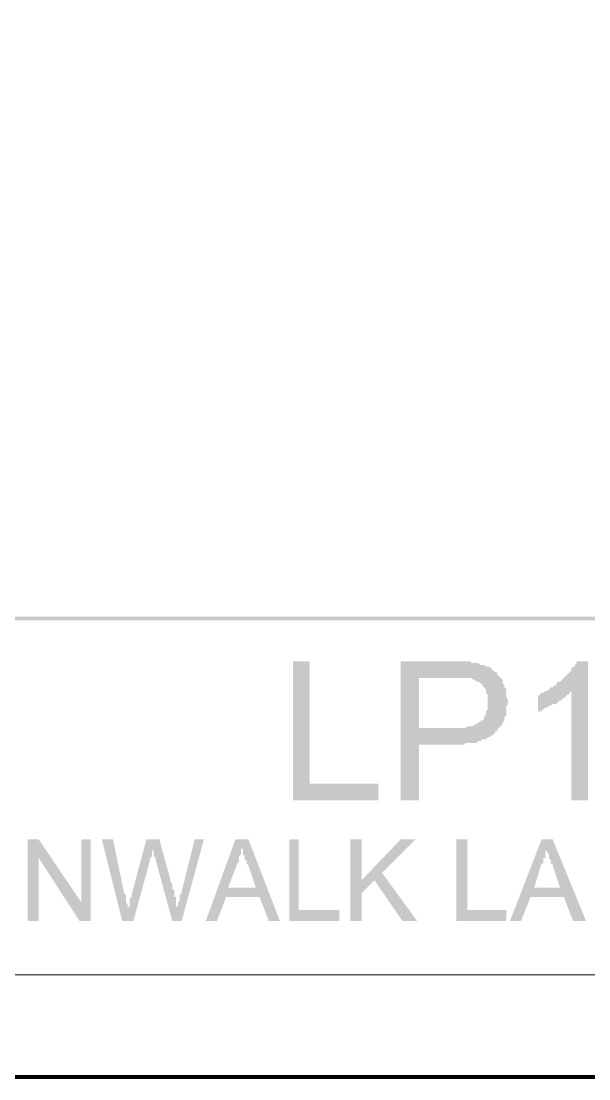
# Model space of a CAD drawing. Header units: millimetres. Extents: x 3.6 to 37.8, y 0.6 to 28.7.
# Drawn here: x 33.618 to 34.894, y 0.556 to 2.932 of the extents above; entities that cross this region are included whole.
import ezdxf

# ---------------------------------------------------------------- set-up
doc = ezdxf.new("R2010")
doc.units = ezdxf.units.MM
doc.layers.add('PDF_0', color=7, linetype='Continuous')

msp = doc.modelspace()

# ---------------------------------------------------------------- hatches: boundary and pattern name
at = {"layer": 'PDF_0', "true_color": 0x7f7f7f, "transparency": 33554559}
for points in [[(34.22875, 1.1815), (34.22875, 1.49425), (34.26628, 1.49425), (34.26628, 1.21903), (34.42057, 1.21903), (34.42057, 1.1815)], [(34.89178, 1.1815), (34.85425, 1.1815), (34.85425, 1.42753), (34.85008, 1.42336), (34.85008, 1.41919), (34.84591, 1.41919), (34.84174, 1.41502), (34.83757, 1.41085), (34.8334, 1.41085), (34.8334, 1.40668), (34.82923, 1.40668), (34.82506, 1.40251), (34.82089, 1.39834), (34.81672, 1.39834), (34.81255, 1.39834), (34.80838, 1.39417), (34.80421, 1.39417), (34.80004, 1.39), (34.79587, 1.39), (34.7917, 1.38583), (34.78753, 1.38583), (34.78753, 1.38166), (34.78336, 1.38166), (34.77919, 1.38166), (34.77919, 1.37749), (34.77919, 1.41502), (34.78336, 1.41919), (34.78336, 1.41919), (34.78753, 1.42336), (34.7917, 1.42336), (34.79587, 1.42753), (34.80004, 1.42753), (34.80421, 1.4317), (34.80838, 1.43587), (34.81255, 1.43587), (34.81672, 1.44004), (34.82089, 1.44004), (34.82089, 1.44421), (34.82506, 1.44838), (34.82923, 1.44838), (34.8334, 1.45255), (34.8334, 1.45255), (34.83757, 1.45672), (34.84174, 1.46089), (34.84591, 1.46506), (34.84591, 1.46506), (34.85008, 1.46923), (34.85425, 1.4734), (34.85425, 1.47757), (34.85842, 1.48174), (34.86259, 1.48174), (34.86259, 1.48591), (34.86676, 1.49008), (34.86676, 1.49425), (34.86676, 1.49425), (34.89178, 1.49425)], [(33.63244, 0.91045), (33.63244, 1.09393), (33.65746, 1.09393), (33.75337, 0.95215), (33.75337, 1.09393), (33.77422, 1.09393), (33.77422, 0.91045), (33.7492, 0.91045), (33.65746, 1.05223), (33.65746, 0.91045)], [(33.84511, 0.91045), (33.79924, 1.09393), (33.82426, 1.09393), (33.84928, 0.973), (33.84928, 0.973), (33.85345, 0.96883), (33.85345, 0.96466), (33.85345, 0.96466), (33.85345, 0.96049), (33.85345, 0.96049), (33.85345, 0.95632), (33.85345, 0.95632), (33.85345, 0.95215), (33.85762, 0.94798), (33.85762, 0.94798), (33.85762, 0.94381), (33.85762, 0.94381), (33.85762, 0.93964), (33.85762, 0.93547), (33.85762, 0.93964), (33.86179, 0.94381), (33.86179, 0.94798), (33.86179, 0.95215), (33.86179, 0.95632), (33.86179, 0.95632), (33.86179, 0.96049), (33.86596, 0.96466), (33.86596, 0.96466), (33.86596, 0.96466), (33.86596, 0.96883), (33.86596, 0.96883), (33.86596, 0.96883), (33.86596, 0.96883), (33.89932, 1.09393), (33.92851, 1.09393), (33.95353, 1.00219), (33.95353, 0.99802), (33.9577, 0.99385), (33.9577, 0.99385), (33.9577, 0.98968), (33.9577, 0.98968), (33.9577, 0.98551), (33.9577, 0.98134), (33.96187, 0.98134), (33.96187, 0.97717), (33.96187, 0.97717), (33.96187, 0.973), (33.96187, 0.96883), (33.96187, 0.96883), (33.96187, 0.96466), (33.96604, 0.96466), (33.96604, 0.96049), (33.96604, 0.95632), (33.96604, 0.95632), (33.96604, 0.95215), (33.96604, 0.95215), (33.96604, 0.94798), (33.96604, 0.94798), (33.96604, 0.94381), (33.97021, 0.94381), (33.97021, 0.93964), (33.97021, 0.93547), (33.97021, 0.93964), (33.97021, 0.93964), (33.97021, 0.94381), (33.97021, 0.94798), (33.97021, 0.94798), (33.97021, 0.95215), (33.97021, 0.95215), (33.97438, 0.95632), (33.97438, 0.95632), (33.97438, 0.96049), (33.97438, 0.96466), (33.97438, 0.96466), (33.97438, 0.96883), (33.97855, 0.973), (33.97855, 0.973), (33.97855, 0.97717), (34.00774, 1.09393), (34.02859, 1.09393), (33.97855, 0.91045), (33.9577, 0.91045), (33.92017, 1.04806), (33.92017, 1.05223), (33.916, 1.0564), (33.916, 1.06057), (33.916, 1.06057), (33.916, 1.06474), (33.916, 1.06474), (33.916, 1.06891), (33.916, 1.06891), (33.916, 1.06891), (33.91183, 1.06891), (33.91183, 1.06474), (33.91183, 1.06057), (33.91183, 1.06057), (33.91183, 1.0564), (33.91183, 1.0564), (33.90766, 1.05223), (33.90766, 1.05223), (33.90766, 1.04806), (33.87013, 0.91045)], [(34.22041, 0.91045), (34.22041, 1.09393), (34.24126, 1.09393), (34.24126, 0.93547), (34.333, 0.93547), (34.333, 0.91045)], [(34.35802, 0.91045), (34.35802, 1.09393), (34.38304, 1.09393), (34.38304, 1.00219), (34.47061, 1.09393), (34.50397, 1.09393), (34.42891, 1.01887), (34.50814, 0.91045), (34.47478, 0.91045), (34.41223, 1.00219), (34.38304, 0.973), (34.38304, 0.91045)], [(34.59571, 0.91045), (34.59571, 1.09393), (34.62073, 1.09393), (34.62073, 0.93547), (34.7083, 0.93547), (34.7083, 0.91045)]]:
    msp.add_hatch(color=8, dxfattribs=at).paths.add_polyline_path(points)
h = msp.add_hatch(color=8, dxfattribs=at)
h.paths.add_polyline_path([(34.47061, 1.1815), (34.47061, 1.49425), (34.59154, 1.49425), (34.59571, 1.49425), (34.59988, 1.49425), (34.60405, 1.49425), (34.61239, 1.49425), (34.61656, 1.49425), (34.62073, 1.49425), (34.6249, 1.49425), (34.62907, 1.49425), (34.62907, 1.49008), (34.63324, 1.49008), (34.63741, 1.49008), (34.64158, 1.49008), (34.64575, 1.49008), (34.64992, 1.48591), (34.65409, 1.48591), (34.65826, 1.48591), (34.66243, 1.48174), (34.6666, 1.48174), (34.67077, 1.48174), (34.67494, 1.47757), (34.67494, 1.47757), (34.67911, 1.4734), (34.68328, 1.46923), (34.68745, 1.46923), (34.68745, 1.46506), (34.69162, 1.46089), (34.69579, 1.45672), (34.69579, 1.45672), (34.69996, 1.45255), (34.69996, 1.44838), (34.69996, 1.44421), (34.70413, 1.44004), (34.70413, 1.44004), (34.70413, 1.43587), (34.7083, 1.4317), (34.7083, 1.42753), (34.7083, 1.42336), (34.7083, 1.41919), (34.7083, 1.41502), (34.71247, 1.40668), (34.71247, 1.40251), (34.71247, 1.40251), (34.71247, 1.39834), (34.7083, 1.39417), (34.7083, 1.39), (34.7083, 1.38583), (34.7083, 1.38166), (34.7083, 1.37749), (34.7083, 1.37332), (34.70413, 1.36915), (34.70413, 1.36498), (34.70413, 1.36081), (34.69996, 1.35664), (34.69996, 1.35247), (34.69579, 1.3483), (34.69579, 1.3483), (34.69162, 1.34413), (34.68745, 1.33996), (34.68745, 1.33579), (34.68328, 1.33579), (34.68328, 1.33162), (34.67911, 1.33162), (34.67911, 1.32745), (34.67494, 1.32745), (34.67077, 1.32328), (34.67077, 1.32328), (34.6666, 1.32328), (34.66243, 1.31911), (34.65826, 1.31911), (34.65409, 1.31911), (34.64992, 1.31494), (34.64992, 1.31494), (34.64575, 1.31494), (34.64158, 1.31077), (34.63324, 1.31077), (34.62907, 1.31077), (34.6249, 1.31077), (34.62073, 1.31077), (34.61656, 1.31077), (34.61239, 1.3066), (34.60405, 1.3066), (34.59988, 1.3066), (34.59571, 1.3066), (34.59154, 1.3066), (34.51231, 1.3066), (34.51231, 1.1815)], flags=0)
h.paths.add_polyline_path([(34.51231, 1.34413), (34.59571, 1.34413), (34.59988, 1.34413), (34.60405, 1.34413), (34.60822, 1.34413), (34.61656, 1.34413), (34.62073, 1.3483), (34.6249, 1.3483), (34.62907, 1.3483), (34.63324, 1.3483), (34.63741, 1.35247), (34.63741, 1.35247), (34.64158, 1.35247), (34.64575, 1.35664), (34.64992, 1.35664), (34.64992, 1.36081), (34.64992, 1.36081), (34.65409, 1.36081), (34.65826, 1.36498), (34.65826, 1.36915), (34.66243, 1.37332), (34.66243, 1.37749), (34.66243, 1.38166), (34.6666, 1.38583), (34.6666, 1.39), (34.6666, 1.39417), (34.6666, 1.39834), (34.6666, 1.40251), (34.6666, 1.40251), (34.6666, 1.40668), (34.6666, 1.41085), (34.6666, 1.41502), (34.6666, 1.41919), (34.66243, 1.42336), (34.66243, 1.42753), (34.66243, 1.4317), (34.65826, 1.43587), (34.65826, 1.43587), (34.65409, 1.44004), (34.65409, 1.44421), (34.64992, 1.44421), (34.64575, 1.44838), (34.64158, 1.44838), (34.63741, 1.45255), (34.63324, 1.45255), (34.63324, 1.45255), (34.62907, 1.45672), (34.6249, 1.45672), (34.62073, 1.45672), (34.62073, 1.45672), (34.61656, 1.45672), (34.60822, 1.45672), (34.60405, 1.45672), (34.59988, 1.45672), (34.59154, 1.45672), (34.51231, 1.45672)], flags=0)
h = msp.add_hatch(color=8, dxfattribs=at)
h.paths.add_polyline_path([(34.03276, 0.91045), (34.09948, 1.09393), (34.12867, 1.09393), (34.19956, 0.91045), (34.17454, 0.91045), (34.15369, 0.96466), (34.07863, 0.96466), (34.05778, 0.91045)], flags=0)
h.paths.add_polyline_path([(34.0828, 0.98551), (34.14535, 0.98551), (34.12867, 1.03555), (34.1245, 1.03972), (34.1245, 1.03972), (34.1245, 1.04389), (34.1245, 1.04806), (34.12033, 1.04806), (34.12033, 1.05223), (34.12033, 1.0564), (34.12033, 1.0564), (34.11616, 1.06057), (34.11616, 1.06057), (34.11616, 1.06474), (34.11616, 1.06474), (34.11616, 1.06891), (34.11616, 1.06891), (34.11616, 1.07308), (34.11199, 1.07308), (34.11199, 1.06891), (34.11199, 1.06891), (34.11199, 1.06474), (34.11199, 1.06474), (34.11199, 1.06057), (34.11199, 1.06057), (34.10782, 1.0564), (34.10782, 1.05223), (34.10782, 1.05223), (34.10782, 1.04806), (34.10782, 1.04806), (34.10782, 1.04389), (34.10365, 1.03972), (34.10365, 1.03972), (34.10365, 1.03972)], flags=0)
h = msp.add_hatch(color=8, dxfattribs=at)
h.paths.add_polyline_path([(34.71664, 0.91045), (34.78753, 1.09393), (34.81255, 1.09393), (34.88761, 0.91045), (34.85842, 0.91045), (34.83757, 0.96466), (34.76251, 0.96466), (34.74166, 0.91045)], flags=0)
h.paths.add_polyline_path([(34.77085, 0.98551), (34.82923, 0.98551), (34.81255, 1.03555), (34.81255, 1.03972), (34.80838, 1.03972), (34.80838, 1.04389), (34.80838, 1.04806), (34.80838, 1.04806), (34.80421, 1.05223), (34.80421, 1.0564), (34.80421, 1.0564), (34.80421, 1.06057), (34.80421, 1.06057), (34.80004, 1.06474), (34.80004, 1.06474), (34.80004, 1.06891), (34.80004, 1.06891), (34.80004, 1.07308), (34.80004, 1.07308), (34.80004, 1.06891), (34.79587, 1.06891), (34.79587, 1.06474), (34.79587, 1.06474), (34.79587, 1.06057), (34.79587, 1.06057), (34.79587, 1.0564), (34.79587, 1.05223), (34.7917, 1.05223), (34.7917, 1.04806), (34.7917, 1.04806), (34.7917, 1.04389), (34.7917, 1.03972), (34.78753, 1.03972), (34.78753, 1.03972)], flags=0)

# ---------------------------------------------------------------- linework, layer by layer
at = {"layer": 'PDF_0', "lineweight": 0, "const_width": 0.00834}
msp.add_lwpolyline([(37.81912, 0.56017), (37.81912, 28.6618), (3.62095, 28.6618), (3.62095, 0.56017)], close=True, dxfattribs=at)
at = {"layer": 'PDF_0', "color": 8, "lineweight": 0, "true_color": 0x7f7f7f}
msp.add_lwpolyline([(32.11873, 0.78952), (37.81912, 0.78952)], dxfattribs=at)
at = {"layer": 'PDF_0', "transparency": 33554559}
for points in [[(3.62095, 1.59433), (3.62095, 1.58599), (37.81912, 1.59433)], [(3.62095, 1.58599), (37.81912, 1.59433), (37.81912, 1.58599)]]:
    msp.add_solid(points, dxfattribs=at)

doc.saveas('drawing.dxf')
